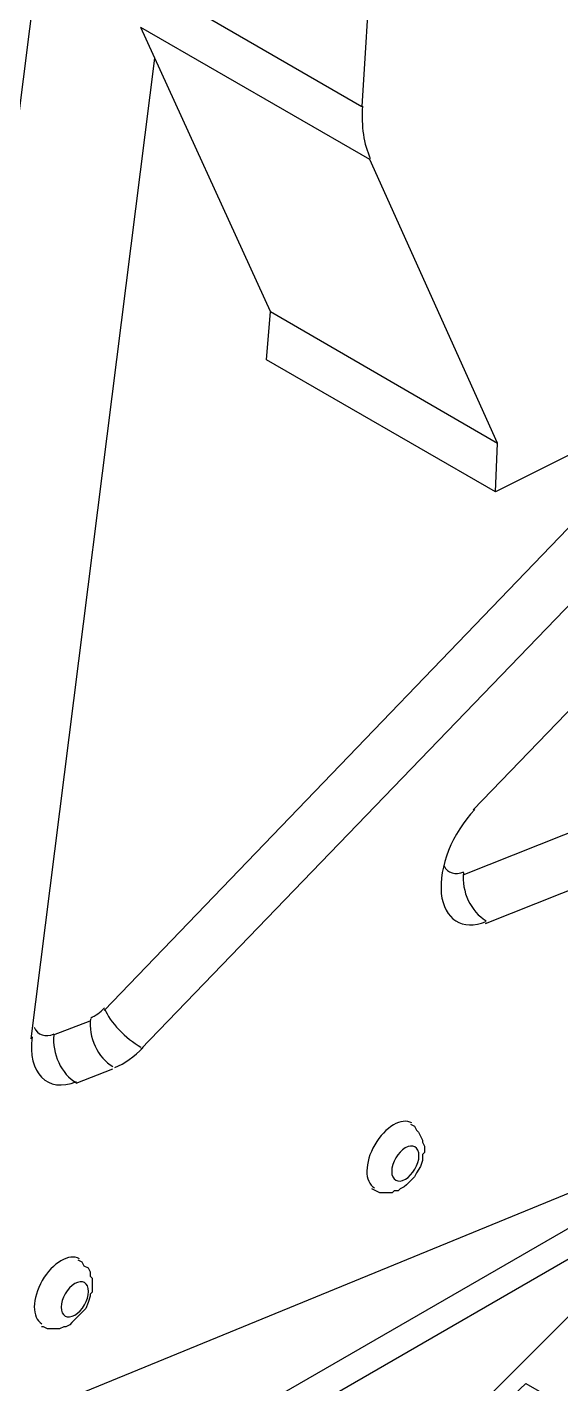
# Model space of a CAD drawing. Header units: millimetres. Extents: x 2758 to 41047, y 670 to 17125.
# Drawn here: x 35392.6 to 35502.3, y 7328.1 to 7607.1 of the extents above; entities that cross this region are included whole.
import ezdxf

# ---------------------------------------------------------------- set-up
doc = ezdxf.new("R2010")
doc.units = ezdxf.units.MM
doc.layers.add('PDF2_Geometría', color=7, linetype='Continuous')

# ---------------------------------------------------------------- blocks, each defined once
blk = doc.blocks.new('OH3A1-1$-$ASSY$$CENTER$TUB_-_v2$-$copia')
at = {"layer": 'PDF2_Geometría', "lineweight": -3}
for points in [[(16.26501, 9.44249), (16.17251, 8.70835)], [(16.38168, 9.31167), (16.37418, 9.19251)], [(16.58834, 9.275), (16.51834, 9.09751), (16.51751, 9.07834), (16.42918, 9.03418), (16.43001, 9.05418), (16.37752, 9.17084)], [(16.28085, 9.24667), (16.37418, 9.19251)], [(16.37751, 9.17084), (16.28335, 9.22501)], [(16.33668, 9.10834), (16.28335, 9.225)], [(16.23835, 8.80918), (16.28918, 9.2125)], [(16.33501, 9.08834), (16.33668, 9.10834)], [(16.33668, 9.10834), (16.43001, 9.05417)], [(16.42918, 9.03417), (16.33501, 9.08834)], [(16.26835, 8.82084), (16.51417, 9.07667)], [(16.57668, 9.06584), (16.42002, 8.90334)], [(16.28335, 8.80501), (16.53167, 9.0625)], [(16.41585, 8.87668), (16.80167, 9.03)], [(16.42502, 8.85668), (16.81084, 9.01)], [(16.67084, 8.8325), (16.21169, 8.64418)], [(16.24751, 8.81084), (16.26251, 8.81667)], [(16.62167, 8.8125), (16.21502, 8.57751)], [(16.27168, 8.79667), (16.25668, 8.79084)], [(16.545, 8.78083), (16.20418, 8.58417), (16.16002, 8.50751), (16.16002, 8.36751)], [(16.39418, 8.77417), (16.39585, 8.77334), (16.39668, 8.77167), (16.39751, 8.77084), (16.39835, 8.76917), (16.39918, 8.76751), (16.39918, 8.76667), (16.40001, 8.76501), (16.40001, 8.76417), (16.40001, 8.76251), (16.39918, 8.76167), (16.39918, 8.76001), (16.39918, 8.75917), (16.39835, 8.75667), (16.39668, 8.75417), (16.39585, 8.75251), (16.39418, 8.75084), (16.39335, 8.75001), (16.39251, 8.74917), (16.39168, 8.74834), (16.39001, 8.74751), (16.38918, 8.74667), (16.38751, 8.74667), (16.38668, 8.74584), (16.38501, 8.74584), (16.38335, 8.74584), (16.38168, 8.74584), (16.38001, 8.74667), (16.37835, 8.74751)], [(16.25751, 8.71834), (16.25918, 8.71751), (16.26001, 8.71584), (16.26168, 8.71501), (16.26251, 8.71334), (16.26251, 8.71167), (16.26334, 8.71084), (16.26334, 8.70917), (16.26334, 8.70834), (16.26334, 8.70667), (16.26334, 8.70501), (16.26251, 8.70417), (16.26251, 8.70334), (16.26168, 8.70084), (16.26084, 8.69834), (16.25918, 8.69667), (16.25751, 8.69501), (16.25668, 8.69417), (16.25584, 8.69334), (16.25501, 8.69251), (16.25418, 8.69167), (16.25251, 8.69084), (16.25168, 8.69084), (16.25001, 8.69001), (16.24834, 8.69001), (16.24668, 8.69001), (16.24501, 8.69001), (16.24334, 8.69084), (16.24251, 8.69084)], [(16.49334, 8.71834), (16.47834, 8.70334), (16.47168, 8.70751), (16.42085, 8.65667), (16.42668, 8.65334), (16.44168, 8.66751)], [(16.47834, 8.70417), (16.47168, 8.7075), (16.42085, 8.65667), (16.41835, 8.65417), (16.41668, 8.65251), (16.41501, 8.65001), (16.41335, 8.64751), (16.41168, 8.64501), (16.41001, 8.64251), (16.40835, 8.64001), (16.40668, 8.63751), (16.40501, 8.63417), (16.40418, 8.63167), (16.40251, 8.62917), (16.40168, 8.62584), (16.40085, 8.62334), (16.40001, 8.62084), (16.39918, 8.61751), (16.39918, 8.61501)], [(16.44168, 8.66751), (16.50834, 8.62917), (16.49418, 8.61417), (16.50001, 8.61084), (16.55084, 8.66167), (16.54418, 8.66584), (16.55834, 8.68084)], [(16.44168, 8.66751), (16.44168, 8.66751)], [(16.44168, 8.66751), (16.44168, 8.66751)]]:
    blk.add_lwpolyline(points, dxfattribs=at)
for points in [[(16.37444, 9.19264), (16.37393, 9.1844), (16.37504, 9.17707), (16.37767, 9.17122)], [(16.42062, 8.90345), (16.41142, 8.89383), (16.40579, 8.87973), (16.40688, 8.86899)], [(16.40804, 8.88031), (16.40951, 8.87734), (16.41256, 8.87643), (16.41616, 8.87789)], [(16.41602, 8.87748), (16.41501, 8.87004), (16.41914, 8.86122), (16.42526, 8.85779)], [(16.40688, 8.86899), (16.40796, 8.85826), (16.41549, 8.85353), (16.42527, 8.85744)], [(16.26283, 8.81789), (16.26474, 8.81867), (16.26671, 8.82008), (16.26852, 8.82197)], [(16.2685, 8.82152), (16.2706, 8.81621), (16.27726, 8.80918), (16.28339, 8.80581)], [(16.26268, 8.81748), (16.26167, 8.81004), (16.26581, 8.80122), (16.27193, 8.79779)], [(16.23869, 8.81005), (16.23676, 8.79506), (16.24493, 8.7868), (16.25694, 8.79161)], [(16.23955, 8.81399), (16.24094, 8.81076), (16.24409, 8.8097), (16.24783, 8.81122)], [(16.24768, 8.81081), (16.24667, 8.80338), (16.25081, 8.79456), (16.25693, 8.79112)], [(16.27277, 8.79744), (16.27668, 8.79901), (16.28068, 8.80185), (16.28436, 8.80569)], [(16.3948, 8.77461), (16.39062, 8.77702), (16.38377, 8.773), (16.37952, 8.76563)], [(16.37952, 8.76563), (16.37526, 8.75826), (16.3752, 8.75032), (16.37939, 8.74791)], [(16.39209, 8.76439), (16.38899, 8.76261), (16.38649, 8.75827), (16.38649, 8.7547)], [(16.3977, 8.76115), (16.3977, 8.76472), (16.39518, 8.76617), (16.39209, 8.76439)], [(16.3921, 8.75145), (16.3952, 8.75324), (16.3977, 8.75758), (16.3977, 8.76115)], [(16.38649, 8.7547), (16.38649, 8.75112), (16.38901, 8.74967), (16.3921, 8.75145)], [(16.25813, 8.71877), (16.25395, 8.72119), (16.24711, 8.71717), (16.24285, 8.7098)], [(16.24285, 8.7098), (16.23859, 8.70242), (16.23853, 8.69449), (16.24272, 8.69207)], [(16.25625, 8.70856), (16.25316, 8.70678), (16.25065, 8.70243), (16.25066, 8.69886)], [(16.26187, 8.70532), (16.26186, 8.70889), (16.25935, 8.71034), (16.25625, 8.70856)], [(16.25627, 8.69562), (16.25936, 8.6974), (16.26187, 8.70174), (16.26187, 8.70532)], [(16.25066, 8.69886), (16.25066, 8.69529), (16.25317, 8.69384), (16.25627, 8.69562)]]:
    blk.add_open_spline(points, degree=3, dxfattribs=at)

msp = doc.modelspace()

# ---------------------------------------------------------------- block references
at = {"xscale": 500, "yscale": 500, "zscale": 500}
msp.add_blockref('OH3A1-1$-$ASSY$$CENTER$TUB_-_v2$-$copia', (27274.29, 2994.47), dxfattribs=at)

doc.saveas('drawing.dxf')
